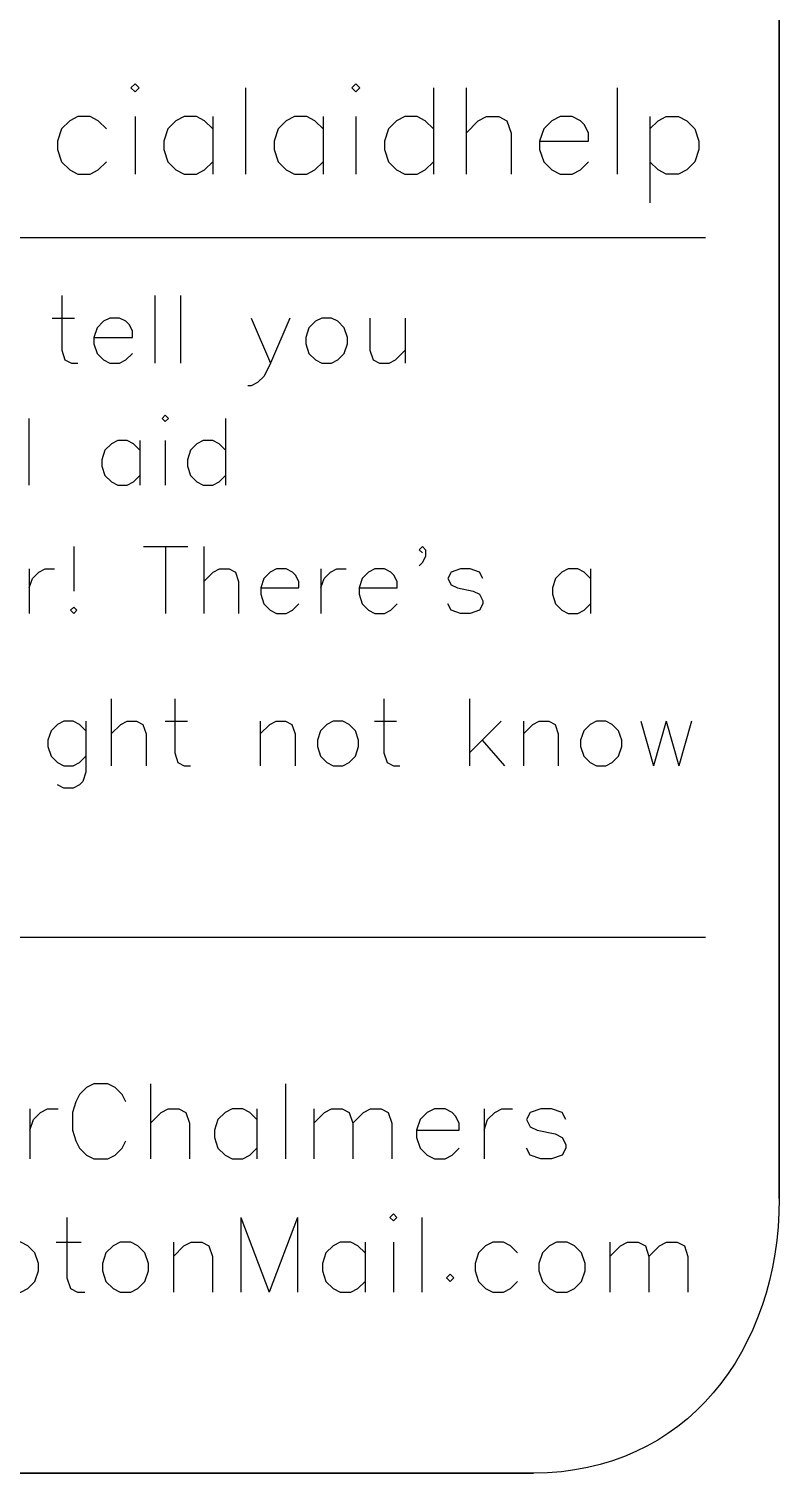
# Model space of a CAD drawing. Header units: inches. Extents: x 5 to 75, y 204.3 to 274.5.
# Drawn here: x 57.74 to 75, y 204.27 to 237.49 of the extents above; entities that cross this region are included whole.
import ezdxf

# ---------------------------------------------------------------- set-up
doc = ezdxf.new("R2010")
doc.units = ezdxf.units.IN
doc.header["$MEASUREMENT"] = 0
for name, color, linetype in [('Cutout', 7, 'Continuous'), ('Dividers', 7, 'Continuous'), ('Text', 7, 'Continuous')]:
    doc.layers.add(name, color=color, linetype=linetype)

# ---------------------------------------------------------------- blocks, each defined once
blk = doc.blocks.new('block 13')
at = {"layer": 'Cutout', "color": 7, "lineweight": 25}
blk.add_open_spline([(75, 210.589), (75, 207.091), (72.838, 204.275), (69.353, 204.275)], degree=3, dxfattribs=at)
blk = doc.blocks.new('block 14')
at = {"layer": 'Cutout', "color": 7, "lineweight": 25}
blk.add_open_spline([(75, 268.212), (75, 268.212), (75, 210.589), (75, 210.589), (75, 210.589), (75, 268.212), (75, 268.212)], degree=3, knots=[0, 0, 0, 0, 1, 1, 1, 2, 2, 2, 2], dxfattribs=at)
blk = doc.blocks.new('block 20')
at = {"layer": 'Cutout', "color": 7, "lineweight": 25}
blk.add_open_spline([(69.353, 204.275), (69.353, 204.275), (17.169, 204.275), (17.169, 204.275), (17.169, 204.275), (69.353, 204.275), (69.353, 204.275)], degree=3, knots=[0, 0, 0, 0, 1, 1, 1, 2, 2, 2, 2], dxfattribs=at)
blk = doc.blocks.new('block 28')
at = {"layer": 'Dividers', "color": 7, "lineweight": 25}
blk.add_lwpolyline([(41.912, 232.696), (73.304, 232.696)], dxfattribs=at)
blk = doc.blocks.new('block 29')
at = {"layer": 'Dividers', "color": 7, "lineweight": 25}
blk.add_lwpolyline([(41.912, 216.599), (73.304, 216.599)], dxfattribs=at)
blk = doc.blocks.new('block 357')
at = {"layer": 'Text', "color": 7, "lineweight": 25}
blk.add_lwpolyline([(59.529, 235.19), (59.34, 235.378), (59.152, 235.472), (58.87, 235.472), (58.683, 235.378), (58.495, 235.19), (58.401, 234.907), (58.401, 234.717), (58.495, 234.435), (58.683, 234.246), (58.87, 234.152), (59.152, 234.152), (59.34, 234.246), (59.529, 234.435)], dxfattribs=at)
blk = doc.blocks.new('block 358')
at = {"layer": 'Text', "color": 7, "lineweight": 25}
blk.add_lwpolyline([(60.092, 236.133), (60.186, 236.039), (60.281, 236.133), (60.186, 236.227), (60.092, 236.133)], dxfattribs=at)
blk = doc.blocks.new('block 359')
at = {"layer": 'Text', "color": 7, "lineweight": 25}
blk.add_lwpolyline([(60.186, 235.472), (60.186, 234.152)], dxfattribs=at)
blk = doc.blocks.new('block 360')
at = {"layer": 'Text', "color": 7, "lineweight": 25}
blk.add_lwpolyline([(61.972, 235.472), (61.972, 234.152)], dxfattribs=at)
blk = doc.blocks.new('block 361')
at = {"layer": 'Text', "color": 7, "lineweight": 25}
blk.add_lwpolyline([(61.972, 235.19), (61.784, 235.378), (61.596, 235.472), (61.314, 235.472), (61.126, 235.378), (60.938, 235.19), (60.844, 234.907), (60.844, 234.717), (60.938, 234.435), (61.126, 234.246), (61.314, 234.152), (61.596, 234.152), (61.784, 234.246), (61.972, 234.435)], dxfattribs=at)
blk = doc.blocks.new('block 362')
at = {"layer": 'Text', "color": 7, "lineweight": 25}
blk.add_lwpolyline([(62.724, 236.133), (62.724, 234.152)], dxfattribs=at)
blk = doc.blocks.new('block 363')
at = {"layer": 'Text', "color": 7, "lineweight": 25}
blk.add_lwpolyline([(64.509, 235.472), (64.509, 234.152)], dxfattribs=at)
blk = doc.blocks.new('block 364')
at = {"layer": 'Text', "color": 7, "lineweight": 25}
blk.add_lwpolyline([(64.509, 235.19), (64.321, 235.378), (64.134, 235.472), (63.852, 235.472), (63.664, 235.378), (63.476, 235.19), (63.382, 234.907), (63.382, 234.717), (63.476, 234.435), (63.664, 234.246), (63.852, 234.152), (64.134, 234.152), (64.321, 234.246), (64.509, 234.435)], dxfattribs=at)
blk = doc.blocks.new('block 365')
at = {"layer": 'Text', "color": 7, "lineweight": 25}
blk.add_lwpolyline([(65.168, 236.133), (65.261, 236.039), (65.355, 236.133), (65.261, 236.227), (65.168, 236.133)], dxfattribs=at)
blk = doc.blocks.new('block 366')
at = {"layer": 'Text', "color": 7, "lineweight": 25}
blk.add_lwpolyline([(65.261, 235.472), (65.261, 234.152)], dxfattribs=at)
blk = doc.blocks.new('block 367')
at = {"layer": 'Text', "color": 7, "lineweight": 25}
blk.add_lwpolyline([(67.048, 236.133), (67.048, 234.152)], dxfattribs=at)
blk = doc.blocks.new('block 368')
at = {"layer": 'Text', "color": 7, "lineweight": 25}
blk.add_lwpolyline([(67.048, 235.19), (66.86, 235.378), (66.672, 235.472), (66.389, 235.472), (66.201, 235.378), (66.014, 235.19), (65.92, 234.907), (65.92, 234.717), (66.014, 234.435), (66.201, 234.246), (66.389, 234.152), (66.672, 234.152), (66.86, 234.246), (67.048, 234.435)], dxfattribs=at)
blk = doc.blocks.new('block 369')
at = {"layer": 'Text', "color": 7, "lineweight": 25}
blk.add_lwpolyline([(67.799, 236.133), (67.799, 234.152)], dxfattribs=at)
blk = doc.blocks.new('block 370')
at = {"layer": 'Text', "color": 7, "lineweight": 25}
blk.add_lwpolyline([(67.799, 235.095), (68.081, 235.378), (68.269, 235.472), (68.551, 235.472), (68.739, 235.378), (68.833, 235.095), (68.833, 234.152)], dxfattribs=at)
blk = doc.blocks.new('block 371')
at = {"layer": 'Text', "color": 7, "lineweight": 25}
blk.add_lwpolyline([(69.491, 234.907), (70.619, 234.907), (70.619, 235.095), (70.525, 235.284), (70.431, 235.378), (70.243, 235.472), (69.961, 235.472), (69.773, 235.378), (69.585, 235.19), (69.491, 234.907), (69.491, 234.717), (69.585, 234.435), (69.773, 234.246), (69.961, 234.152), (70.243, 234.152), (70.431, 234.246), (70.619, 234.435)], dxfattribs=at)
blk = doc.blocks.new('block 372')
at = {"layer": 'Text', "color": 7, "lineweight": 25}
blk.add_lwpolyline([(71.277, 236.133), (71.277, 234.152)], dxfattribs=at)
blk = doc.blocks.new('block 373')
at = {"layer": 'Text', "color": 7, "lineweight": 25}
blk.add_lwpolyline([(72.028, 235.472), (72.028, 233.491)], dxfattribs=at)
blk = doc.blocks.new('block 374')
at = {"layer": 'Text', "color": 7, "lineweight": 25}
blk.add_lwpolyline([(72.028, 235.19), (72.217, 235.378), (72.405, 235.472), (72.686, 235.472), (72.874, 235.378), (73.063, 235.19), (73.157, 234.907), (73.157, 234.717), (73.063, 234.435), (72.874, 234.246), (72.686, 234.152), (72.405, 234.152), (72.217, 234.246), (72.028, 234.435)], dxfattribs=at)
blk = doc.blocks.new('block 400')
at = {"layer": 'Text', "color": 7, "lineweight": 25}
blk.add_lwpolyline([(57.744, 228.533), (57.744, 226.996)], dxfattribs=at)
blk = doc.blocks.new('block 401')
at = {"layer": 'Text', "color": 7, "lineweight": 25}
blk.add_lwpolyline([(60.296, 228.022), (60.296, 226.996)], dxfattribs=at)
blk = doc.blocks.new('block 402')
at = {"layer": 'Text', "color": 7, "lineweight": 25}
blk.add_lwpolyline([(60.296, 227.802), (60.151, 227.948), (60.005, 228.022), (59.787, 228.022), (59.64, 227.948), (59.494, 227.802), (59.421, 227.582), (59.421, 227.436), (59.494, 227.216), (59.64, 227.07), (59.787, 226.996), (60.005, 226.996), (60.151, 227.07), (60.296, 227.216)], dxfattribs=at)
blk = doc.blocks.new('block 403')
at = {"layer": 'Text', "color": 7, "lineweight": 25}
blk.add_lwpolyline([(60.807, 228.533), (60.88, 228.46), (60.953, 228.533), (60.88, 228.607), (60.807, 228.533)], dxfattribs=at)
blk = doc.blocks.new('block 404')
at = {"layer": 'Text', "color": 7, "lineweight": 25}
blk.add_lwpolyline([(60.88, 228.022), (60.88, 226.996)], dxfattribs=at)
blk = doc.blocks.new('block 405')
at = {"layer": 'Text', "color": 7, "lineweight": 25}
blk.add_lwpolyline([(62.266, 228.533), (62.266, 226.996)], dxfattribs=at)
blk = doc.blocks.new('block 406')
at = {"layer": 'Text', "color": 7, "lineweight": 25}
blk.add_lwpolyline([(62.266, 227.802), (62.12, 227.948), (61.974, 228.022), (61.755, 228.022), (61.609, 227.948), (61.463, 227.802), (61.391, 227.582), (61.391, 227.436), (61.463, 227.216), (61.609, 227.07), (61.755, 226.996), (61.974, 226.996), (62.12, 227.07), (62.266, 227.216)], dxfattribs=at)
blk = doc.blocks.new('block 428')
at = {"layer": 'Text', "color": 7, "lineweight": 25}
blk.add_lwpolyline([(57.753, 225.072), (57.753, 224.046)], dxfattribs=at)
blk = doc.blocks.new('block 429')
at = {"layer": 'Text', "color": 7, "lineweight": 25}
blk.add_lwpolyline([(57.753, 224.633), (57.825, 224.852), (57.971, 224.998), (58.117, 225.072), (58.336, 225.072)], dxfattribs=at)
blk = doc.blocks.new('block 430')
at = {"layer": 'Text', "color": 7, "lineweight": 25}
blk.add_lwpolyline([(58.774, 225.583), (58.774, 224.559)], dxfattribs=at)
blk = doc.blocks.new('block 431')
at = {"layer": 'Text', "color": 7, "lineweight": 25}
blk.add_lwpolyline([(58.774, 224.193), (58.701, 224.12), (58.774, 224.046), (58.847, 224.12), (58.774, 224.193)], dxfattribs=at)
blk = doc.blocks.new('block 432')
at = {"layer": 'Text', "color": 7, "lineweight": 25}
blk.add_lwpolyline([(60.889, 225.583), (60.889, 224.046)], dxfattribs=at)
blk = doc.blocks.new('block 433')
at = {"layer": 'Text', "color": 7, "lineweight": 25}
blk.add_lwpolyline([(60.378, 225.583), (61.4, 225.583)], dxfattribs=at)
blk = doc.blocks.new('block 434')
at = {"layer": 'Text', "color": 7, "lineweight": 25}
blk.add_lwpolyline([(61.764, 225.583), (61.764, 224.046)], dxfattribs=at)
blk = doc.blocks.new('block 435')
at = {"layer": 'Text', "color": 7, "lineweight": 25}
blk.add_lwpolyline([(61.764, 224.778), (61.983, 224.998), (62.129, 225.072), (62.347, 225.072), (62.493, 224.998), (62.566, 224.778), (62.566, 224.046)], dxfattribs=at)
blk = doc.blocks.new('block 436')
at = {"layer": 'Text', "color": 7, "lineweight": 25}
blk.add_lwpolyline([(63.077, 224.633), (63.952, 224.633), (63.952, 224.778), (63.879, 224.924), (63.806, 224.998), (63.66, 225.072), (63.441, 225.072), (63.295, 224.998), (63.149, 224.852), (63.077, 224.633), (63.077, 224.486), (63.149, 224.266), (63.295, 224.12), (63.441, 224.046), (63.66, 224.046), (63.806, 224.12), (63.952, 224.266)], dxfattribs=at)
blk = doc.blocks.new('block 437')
at = {"layer": 'Text', "color": 7, "lineweight": 25}
blk.add_lwpolyline([(64.462, 225.072), (64.462, 224.046)], dxfattribs=at)
blk = doc.blocks.new('block 438')
at = {"layer": 'Text', "color": 7, "lineweight": 25}
blk.add_lwpolyline([(64.462, 224.633), (64.535, 224.852), (64.681, 224.998), (64.827, 225.072), (65.045, 225.072)], dxfattribs=at)
blk = doc.blocks.new('block 439')
at = {"layer": 'Text', "color": 7, "lineweight": 25}
blk.add_lwpolyline([(65.338, 224.633), (66.213, 224.633), (66.213, 224.778), (66.139, 224.924), (66.067, 224.998), (65.921, 225.072), (65.702, 225.072), (65.556, 224.998), (65.41, 224.852), (65.338, 224.633), (65.338, 224.486), (65.41, 224.266), (65.556, 224.12), (65.702, 224.046), (65.921, 224.046), (66.067, 224.12), (66.213, 224.266)], dxfattribs=at)
blk = doc.blocks.new('block 440')
at = {"layer": 'Text', "color": 7, "lineweight": 25}
blk.add_lwpolyline([(66.796, 225.437), (66.723, 225.511), (66.796, 225.583), (66.869, 225.511), (66.869, 225.364), (66.796, 225.218), (66.723, 225.144)], dxfattribs=at)
blk = doc.blocks.new('block 441')
at = {"layer": 'Text', "color": 7, "lineweight": 25}
blk.add_lwpolyline([(68.182, 224.852), (68.109, 224.998), (67.89, 225.072), (67.671, 225.072), (67.453, 224.998), (67.379, 224.852), (67.453, 224.705), (67.599, 224.633), (67.963, 224.559), (68.109, 224.486), (68.182, 224.339), (68.182, 224.266), (68.109, 224.12), (67.89, 224.046), (67.671, 224.046), (67.453, 224.12), (67.379, 224.266)], dxfattribs=at)
blk = doc.blocks.new('block 442')
at = {"layer": 'Text', "color": 7, "lineweight": 25}
blk.add_lwpolyline([(70.661, 225.072), (70.661, 224.046)], dxfattribs=at)
blk = doc.blocks.new('block 443')
at = {"layer": 'Text', "color": 7, "lineweight": 25}
blk.add_lwpolyline([(70.661, 224.852), (70.515, 224.998), (70.369, 225.072), (70.151, 225.072), (70.005, 224.998), (69.859, 224.852), (69.786, 224.633), (69.786, 224.486), (69.859, 224.266), (70.005, 224.12), (70.151, 224.046), (70.369, 224.046), (70.515, 224.12), (70.661, 224.266)], dxfattribs=at)
blk = doc.blocks.new('block 463')
at = {"layer": 'Text', "color": 7, "lineweight": 25}
blk.add_lwpolyline([(59.054, 221.569), (59.054, 220.398), (58.982, 220.178), (58.909, 220.104), (58.763, 220.031), (58.545, 220.031), (58.399, 220.104)], dxfattribs=at)
blk = doc.blocks.new('block 464')
at = {"layer": 'Text', "color": 7, "lineweight": 25}
blk.add_lwpolyline([(59.054, 221.349), (58.909, 221.495), (58.763, 221.569), (58.545, 221.569), (58.399, 221.495), (58.253, 221.349), (58.18, 221.13), (58.18, 220.983), (58.253, 220.763), (58.399, 220.617), (58.545, 220.544), (58.763, 220.544), (58.909, 220.617), (59.054, 220.763)], dxfattribs=at)
blk = doc.blocks.new('block 465')
at = {"layer": 'Text', "color": 7, "lineweight": 25}
blk.add_lwpolyline([(59.638, 222.081), (59.638, 220.544)], dxfattribs=at)
blk = doc.blocks.new('block 466')
at = {"layer": 'Text', "color": 7, "lineweight": 25}
blk.add_lwpolyline([(59.638, 221.276), (59.857, 221.495), (60.003, 221.569), (60.222, 221.569), (60.368, 221.495), (60.44, 221.276), (60.44, 220.544)], dxfattribs=at)
blk = doc.blocks.new('block 467')
at = {"layer": 'Text', "color": 7, "lineweight": 25}
blk.add_lwpolyline([(61.097, 222.081), (61.097, 220.837), (61.169, 220.617), (61.315, 220.544), (61.462, 220.544)], dxfattribs=at)
blk = doc.blocks.new('block 468')
at = {"layer": 'Text', "color": 7, "lineweight": 25}
blk.add_lwpolyline([(60.878, 221.569), (61.389, 221.569)], dxfattribs=at)
blk = doc.blocks.new('block 469')
at = {"layer": 'Text', "color": 7, "lineweight": 25}
blk.add_lwpolyline([(63.066, 221.569), (63.066, 220.544)], dxfattribs=at)
blk = doc.blocks.new('block 470')
at = {"layer": 'Text', "color": 7, "lineweight": 25}
blk.add_lwpolyline([(63.066, 221.276), (63.284, 221.495), (63.43, 221.569), (63.649, 221.569), (63.795, 221.495), (63.868, 221.276), (63.868, 220.544)], dxfattribs=at)
blk = doc.blocks.new('block 471')
at = {"layer": 'Text', "color": 7, "lineweight": 25}
blk.add_lwpolyline([(64.744, 221.569), (64.598, 221.495), (64.452, 221.349), (64.379, 221.13), (64.379, 220.983), (64.452, 220.763), (64.598, 220.617), (64.744, 220.544), (64.962, 220.544), (65.108, 220.617), (65.253, 220.763), (65.327, 220.983), (65.327, 221.13), (65.253, 221.349), (65.108, 221.495), (64.962, 221.569), (64.744, 221.569)], dxfattribs=at)
blk = doc.blocks.new('block 472')
at = {"layer": 'Text', "color": 7, "lineweight": 25}
blk.add_lwpolyline([(65.91, 222.081), (65.91, 220.837), (65.984, 220.617), (66.129, 220.544), (66.274, 220.544)], dxfattribs=at)
blk = doc.blocks.new('block 473')
at = {"layer": 'Text', "color": 7, "lineweight": 25}
blk.add_lwpolyline([(65.691, 221.569), (66.202, 221.569)], dxfattribs=at)
blk = doc.blocks.new('block 474')
at = {"layer": 'Text', "color": 7, "lineweight": 25}
blk.add_lwpolyline([(67.879, 222.081), (67.879, 220.544)], dxfattribs=at)
blk = doc.blocks.new('block 475')
at = {"layer": 'Text', "color": 7, "lineweight": 25}
blk.add_lwpolyline([(68.608, 221.569), (67.879, 220.837)], dxfattribs=at)
blk = doc.blocks.new('block 476')
at = {"layer": 'Text', "color": 7, "lineweight": 25}
blk.add_lwpolyline([(68.171, 221.13), (68.681, 220.544)], dxfattribs=at)
blk = doc.blocks.new('block 477')
at = {"layer": 'Text', "color": 7, "lineweight": 25}
blk.add_lwpolyline([(69.119, 221.569), (69.119, 220.544)], dxfattribs=at)
blk = doc.blocks.new('block 478')
at = {"layer": 'Text', "color": 7, "lineweight": 25}
blk.add_lwpolyline([(69.119, 221.276), (69.338, 221.495), (69.483, 221.569), (69.703, 221.569), (69.848, 221.495), (69.921, 221.276), (69.921, 220.544)], dxfattribs=at)
blk = doc.blocks.new('block 479')
at = {"layer": 'Text', "color": 7, "lineweight": 25}
blk.add_lwpolyline([(70.796, 221.569), (70.651, 221.495), (70.505, 221.349), (70.432, 221.13), (70.432, 220.983), (70.505, 220.763), (70.651, 220.617), (70.796, 220.544), (71.015, 220.544), (71.161, 220.617), (71.307, 220.763), (71.38, 220.983), (71.38, 221.13), (71.307, 221.349), (71.161, 221.495), (71.015, 221.569), (70.796, 221.569)], dxfattribs=at)
blk = doc.blocks.new('block 480')
at = {"layer": 'Text', "color": 7, "lineweight": 25}
blk.add_lwpolyline([(71.818, 221.569), (72.109, 220.544)], dxfattribs=at)
blk = doc.blocks.new('block 481')
at = {"layer": 'Text', "color": 7, "lineweight": 25}
blk.add_lwpolyline([(72.401, 221.569), (72.109, 220.544)], dxfattribs=at)
blk = doc.blocks.new('block 482')
at = {"layer": 'Text', "color": 7, "lineweight": 25}
blk.add_lwpolyline([(72.401, 221.569), (72.693, 220.544)], dxfattribs=at)
blk = doc.blocks.new('block 483')
at = {"layer": 'Text', "color": 7, "lineweight": 25}
blk.add_lwpolyline([(72.984, 221.569), (72.693, 220.544)], dxfattribs=at)
blk = doc.blocks.new('block 528')
at = {"layer": 'Text', "color": 7, "lineweight": 25}
blk.add_lwpolyline([(57.766, 212.65), (57.766, 211.503)], dxfattribs=at)
blk = doc.blocks.new('block 529')
at = {"layer": 'Text', "color": 7, "lineweight": 25}
blk.add_lwpolyline([(57.766, 212.159), (57.848, 212.405), (58.011, 212.569), (58.174, 212.65), (58.419, 212.65)], dxfattribs=at)
blk = doc.blocks.new('block 530')
at = {"layer": 'Text', "color": 7, "lineweight": 25}
blk.add_lwpolyline([(59.97, 212.814), (59.889, 212.979), (59.725, 213.142), (59.562, 213.224), (59.235, 213.224), (59.072, 213.142), (58.908, 212.979), (58.827, 212.814), (58.745, 212.569), (58.745, 212.159), (58.827, 211.913), (58.908, 211.749), (59.072, 211.586), (59.235, 211.503), (59.562, 211.503), (59.725, 211.586), (59.889, 211.749), (59.97, 211.913)], dxfattribs=at)
blk = doc.blocks.new('block 531')
at = {"layer": 'Text', "color": 7, "lineweight": 25}
blk.add_lwpolyline([(60.541, 213.224), (60.541, 211.503)], dxfattribs=at)
blk = doc.blocks.new('block 532')
at = {"layer": 'Text', "color": 7, "lineweight": 25}
blk.add_lwpolyline([(60.541, 212.323), (60.786, 212.569), (60.949, 212.65), (61.194, 212.65), (61.357, 212.569), (61.439, 212.323), (61.439, 211.503)], dxfattribs=at)
blk = doc.blocks.new('block 533')
at = {"layer": 'Text', "color": 7, "lineweight": 25}
blk.add_lwpolyline([(62.99, 212.65), (62.99, 211.503)], dxfattribs=at)
blk = doc.blocks.new('block 534')
at = {"layer": 'Text', "color": 7, "lineweight": 25}
blk.add_lwpolyline([(62.99, 212.405), (62.826, 212.569), (62.663, 212.65), (62.419, 212.65), (62.255, 212.569), (62.092, 212.405), (62.01, 212.159), (62.01, 211.995), (62.092, 211.749), (62.255, 211.586), (62.419, 211.503), (62.663, 211.503), (62.826, 211.586), (62.99, 211.749)], dxfattribs=at)
blk = doc.blocks.new('block 535')
at = {"layer": 'Text', "color": 7, "lineweight": 25}
blk.add_lwpolyline([(63.643, 213.224), (63.643, 211.503)], dxfattribs=at)
blk = doc.blocks.new('block 536')
at = {"layer": 'Text', "color": 7, "lineweight": 25}
blk.add_lwpolyline([(64.296, 212.65), (64.296, 211.503)], dxfattribs=at)
blk = doc.blocks.new('block 537')
at = {"layer": 'Text', "color": 7, "lineweight": 25}
blk.add_lwpolyline([(64.296, 212.323), (64.541, 212.569), (64.703, 212.65), (64.948, 212.65), (65.112, 212.569), (65.194, 212.323), (65.194, 211.503)], dxfattribs=at)
blk = doc.blocks.new('block 538')
at = {"layer": 'Text', "color": 7, "lineweight": 25}
blk.add_lwpolyline([(65.194, 212.323), (65.439, 212.569), (65.602, 212.65), (65.846, 212.65), (66.01, 212.569), (66.091, 212.323), (66.091, 211.503)], dxfattribs=at)
blk = doc.blocks.new('block 539')
at = {"layer": 'Text', "color": 7, "lineweight": 25}
blk.add_lwpolyline([(66.663, 212.159), (67.643, 212.159), (67.643, 212.323), (67.56, 212.487), (67.479, 212.569), (67.316, 212.65), (67.071, 212.65), (66.908, 212.569), (66.745, 212.405), (66.663, 212.159), (66.663, 211.995), (66.745, 211.749), (66.908, 211.586), (67.071, 211.503), (67.316, 211.503), (67.479, 211.586), (67.643, 211.749)], dxfattribs=at)
blk = doc.blocks.new('block 540')
at = {"layer": 'Text', "color": 7, "lineweight": 25}
blk.add_lwpolyline([(68.214, 212.65), (68.214, 211.503)], dxfattribs=at)
blk = doc.blocks.new('block 541')
at = {"layer": 'Text', "color": 7, "lineweight": 25}
blk.add_lwpolyline([(68.214, 212.159), (68.295, 212.405), (68.459, 212.569), (68.622, 212.65), (68.867, 212.65)], dxfattribs=at)
blk = doc.blocks.new('block 542')
at = {"layer": 'Text', "color": 7, "lineweight": 25}
blk.add_lwpolyline([(70.091, 212.405), (70.01, 212.569), (69.765, 212.65), (69.52, 212.65), (69.274, 212.569), (69.193, 212.405), (69.274, 212.241), (69.438, 212.159), (69.846, 212.077), (70.01, 211.995), (70.091, 211.831), (70.091, 211.749), (70.01, 211.586), (69.765, 211.503), (69.52, 211.503), (69.274, 211.586), (69.193, 211.749)], dxfattribs=at)
blk = doc.blocks.new('block 551')
at = {"layer": 'Text', "color": 7, "lineweight": 25}
blk.add_lwpolyline([(57.313, 209.583), (57.149, 209.502), (56.985, 209.337), (56.904, 209.092), (56.904, 208.929), (56.985, 208.683), (57.149, 208.519), (57.313, 208.437), (57.557, 208.437), (57.721, 208.519), (57.884, 208.683), (57.965, 208.929), (57.965, 209.092), (57.884, 209.337), (57.721, 209.502), (57.557, 209.583), (57.313, 209.583)], dxfattribs=at)
blk = doc.blocks.new('block 552')
at = {"layer": 'Text', "color": 7, "lineweight": 25}
blk.add_lwpolyline([(58.618, 210.157), (58.618, 208.764), (58.7, 208.519), (58.863, 208.437), (59.027, 208.437)], dxfattribs=at)
blk = doc.blocks.new('block 553')
at = {"layer": 'Text', "color": 7, "lineweight": 25}
blk.add_lwpolyline([(58.373, 209.583), (58.945, 209.583)], dxfattribs=at)
blk = doc.blocks.new('block 554')
at = {"layer": 'Text', "color": 7, "lineweight": 25}
blk.add_lwpolyline([(59.842, 209.583), (59.68, 209.502), (59.516, 209.337), (59.434, 209.092), (59.434, 208.929), (59.516, 208.683), (59.68, 208.519), (59.842, 208.437), (60.087, 208.437), (60.251, 208.519), (60.414, 208.683), (60.496, 208.929), (60.496, 209.092), (60.414, 209.337), (60.251, 209.502), (60.087, 209.583), (59.842, 209.583)], dxfattribs=at)
blk = doc.blocks.new('block 555')
at = {"layer": 'Text', "color": 7, "lineweight": 25}
blk.add_lwpolyline([(61.067, 209.583), (61.067, 208.437)], dxfattribs=at)
blk = doc.blocks.new('block 556')
at = {"layer": 'Text', "color": 7, "lineweight": 25}
blk.add_lwpolyline([(61.067, 209.256), (61.311, 209.502), (61.475, 209.583), (61.72, 209.583), (61.883, 209.502), (61.965, 209.256), (61.965, 208.437)], dxfattribs=at)
blk = doc.blocks.new('block 557')
at = {"layer": 'Text', "color": 7, "lineweight": 25}
blk.add_lwpolyline([(62.618, 210.157), (62.618, 208.437)], dxfattribs=at)
blk = doc.blocks.new('block 558')
at = {"layer": 'Text', "color": 7, "lineweight": 25}
blk.add_lwpolyline([(62.618, 210.157), (63.271, 208.437)], dxfattribs=at)
blk = doc.blocks.new('block 559')
at = {"layer": 'Text', "color": 7, "lineweight": 25}
blk.add_lwpolyline([(63.924, 210.157), (63.271, 208.437)], dxfattribs=at)
blk = doc.blocks.new('block 560')
at = {"layer": 'Text', "color": 7, "lineweight": 25}
blk.add_lwpolyline([(63.924, 210.157), (63.924, 208.437)], dxfattribs=at)
blk = doc.blocks.new('block 561')
at = {"layer": 'Text', "color": 7, "lineweight": 25}
blk.add_lwpolyline([(65.475, 209.583), (65.475, 208.437)], dxfattribs=at)
blk = doc.blocks.new('block 562')
at = {"layer": 'Text', "color": 7, "lineweight": 25}
blk.add_lwpolyline([(65.475, 209.337), (65.311, 209.502), (65.148, 209.583), (64.904, 209.583), (64.74, 209.502), (64.577, 209.337), (64.496, 209.092), (64.496, 208.929), (64.577, 208.683), (64.74, 208.519), (64.904, 208.437), (65.148, 208.437), (65.311, 208.519), (65.475, 208.683)], dxfattribs=at)
blk = doc.blocks.new('block 563')
at = {"layer": 'Text', "color": 7, "lineweight": 25}
blk.add_lwpolyline([(66.046, 210.157), (66.128, 210.075), (66.209, 210.157), (66.128, 210.239), (66.046, 210.157)], dxfattribs=at)
blk = doc.blocks.new('block 564')
at = {"layer": 'Text', "color": 7, "lineweight": 25}
blk.add_lwpolyline([(66.128, 209.583), (66.128, 208.437)], dxfattribs=at)
blk = doc.blocks.new('block 565')
at = {"layer": 'Text', "color": 7, "lineweight": 25}
blk.add_lwpolyline([(66.78, 210.157), (66.78, 208.437)], dxfattribs=at)
blk = doc.blocks.new('block 566')
at = {"layer": 'Text', "color": 7, "lineweight": 25}
blk.add_lwpolyline([(67.434, 208.847), (67.352, 208.764), (67.434, 208.683), (67.515, 208.764), (67.434, 208.847)], dxfattribs=at)
blk = doc.blocks.new('block 567')
at = {"layer": 'Text', "color": 7, "lineweight": 25}
blk.add_lwpolyline([(68.984, 209.337), (68.822, 209.502), (68.658, 209.583), (68.413, 209.583), (68.25, 209.502), (68.087, 209.337), (68.005, 209.092), (68.005, 208.929), (68.087, 208.683), (68.25, 208.519), (68.413, 208.437), (68.658, 208.437), (68.822, 208.519), (68.984, 208.683)], dxfattribs=at)
blk = doc.blocks.new('block 568')
at = {"layer": 'Text', "color": 7, "lineweight": 25}
blk.add_lwpolyline([(69.882, 209.583), (69.719, 209.502), (69.556, 209.337), (69.474, 209.092), (69.474, 208.929), (69.556, 208.683), (69.719, 208.519), (69.882, 208.437), (70.127, 208.437), (70.291, 208.519), (70.454, 208.683), (70.536, 208.929), (70.536, 209.092), (70.454, 209.337), (70.291, 209.502), (70.127, 209.583), (69.882, 209.583)], dxfattribs=at)
blk = doc.blocks.new('block 569')
at = {"layer": 'Text', "color": 7, "lineweight": 25}
blk.add_lwpolyline([(71.107, 209.583), (71.107, 208.437)], dxfattribs=at)
blk = doc.blocks.new('block 570')
at = {"layer": 'Text', "color": 7, "lineweight": 25}
blk.add_lwpolyline([(71.107, 209.256), (71.351, 209.502), (71.515, 209.583), (71.76, 209.583), (71.923, 209.502), (72.005, 209.256), (72.005, 208.437)], dxfattribs=at)
blk = doc.blocks.new('block 571')
at = {"layer": 'Text', "color": 7, "lineweight": 25}
blk.add_lwpolyline([(72.005, 209.256), (72.25, 209.502), (72.413, 209.583), (72.658, 209.583), (72.82, 209.502), (72.903, 209.256), (72.903, 208.437)], dxfattribs=at)
blk = doc.blocks.new('block 818')
at = {"layer": 'Text', "color": 7, "lineweight": 25}
blk.add_lwpolyline([(58.5, 231.358), (58.5, 230.098), (58.574, 229.876), (58.722, 229.802), (58.87, 229.802)], dxfattribs=at)
blk = doc.blocks.new('block 819')
at = {"layer": 'Text', "color": 7, "lineweight": 25}
blk.add_lwpolyline([(58.279, 230.839), (58.796, 230.839)], dxfattribs=at)
blk = doc.blocks.new('block 820')
at = {"layer": 'Text', "color": 7, "lineweight": 25}
blk.add_lwpolyline([(59.238, 230.394), (60.124, 230.394), (60.124, 230.543), (60.051, 230.691), (59.977, 230.765), (59.83, 230.839), (59.608, 230.839), (59.46, 230.765), (59.313, 230.617), (59.238, 230.394), (59.238, 230.246), (59.313, 230.024), (59.46, 229.876), (59.608, 229.802), (59.83, 229.802), (59.977, 229.876), (60.124, 230.024)], dxfattribs=at)
blk = doc.blocks.new('block 821')
at = {"layer": 'Text', "color": 7, "lineweight": 25}
blk.add_lwpolyline([(60.642, 231.358), (60.642, 229.802)], dxfattribs=at)
blk = doc.blocks.new('block 822')
at = {"layer": 'Text', "color": 7, "lineweight": 25}
blk.add_lwpolyline([(61.232, 231.358), (61.232, 229.802)], dxfattribs=at)
blk = doc.blocks.new('block 823')
at = {"layer": 'Text', "color": 7, "lineweight": 25}
blk.add_lwpolyline([(62.857, 230.839), (63.3, 229.802)], dxfattribs=at)
blk = doc.blocks.new('block 824')
at = {"layer": 'Text', "color": 7, "lineweight": 25}
blk.add_lwpolyline([(63.743, 230.839), (63.3, 229.802), (63.152, 229.505), (63.004, 229.357), (62.857, 229.283), (62.782, 229.283)], dxfattribs=at)
blk = doc.blocks.new('block 825')
at = {"layer": 'Text', "color": 7, "lineweight": 25}
blk.add_lwpolyline([(64.481, 230.839), (64.333, 230.765), (64.186, 230.617), (64.112, 230.394), (64.112, 230.246), (64.186, 230.024), (64.333, 229.876), (64.481, 229.802), (64.702, 229.802), (64.85, 229.876), (64.998, 230.024), (65.072, 230.246), (65.072, 230.394), (64.998, 230.617), (64.85, 230.765), (64.702, 230.839), (64.481, 230.839)], dxfattribs=at)
blk = doc.blocks.new('block 826')
at = {"layer": 'Text', "color": 7, "lineweight": 25}
blk.add_lwpolyline([(65.588, 230.839), (65.588, 230.098), (65.662, 229.876), (65.81, 229.802), (66.031, 229.802), (66.179, 229.876), (66.401, 230.098)], dxfattribs=at)
blk = doc.blocks.new('block 827')
at = {"layer": 'Text', "color": 7, "lineweight": 25}
blk.add_lwpolyline([(66.401, 230.839), (66.401, 229.802)], dxfattribs=at)

msp = doc.modelspace()

# ---------------------------------------------------------------- block references
at = {"layer": 'Cutout'}
for name in ['block 14', 'block 13', 'block 20']:
    msp.add_blockref(name, (0, 0), dxfattribs=at)
at = {"layer": 'Dividers'}
for name in ['block 28', 'block 29']:
    msp.add_blockref(name, (0, 0), dxfattribs=at)
at = {"layer": 'Text'}
for name in ['block 358', 'block 365', 'block 362', 'block 367', 'block 369', 'block 372', 'block 357', 'block 359', 'block 361', 'block 360', 'block 364', 'block 363', 'block 366', 'block 368', 'block 370', 'block 371', 'block 373', 'block 374', 'block 818', 'block 821', 'block 822', 'block 819', 'block 820', 'block 824', 'block 823', 'block 825', 'block 826', 'block 827', 'block 400', 'block 403', 'block 405', 'block 402', 'block 401', 'block 404', 'block 406', 'block 430', 'block 433', 'block 432', 'block 434', 'block 440', 'block 428', 'block 429', 'block 435', 'block 436', 'block 437', 'block 438', 'block 439', 'block 441', 'block 443', 'block 442', 'block 431', 'block 465', 'block 467', 'block 472', 'block 474', 'block 464', 'block 463', 'block 466', 'block 468', 'block 469', 'block 470', 'block 471', 'block 473', 'block 475', 'block 477', 'block 478', 'block 479', 'block 480', 'block 481', 'block 482', 'block 483', 'block 476', 'block 530', 'block 531', 'block 535', 'block 528', 'block 529', 'block 532', 'block 534', 'block 533', 'block 536', 'block 537', 'block 538', 'block 539', 'block 540', 'block 541', 'block 542', 'block 552', 'block 557', 'block 558', 'block 559', 'block 560', 'block 563', 'block 565', 'block 551', 'block 553', 'block 554', 'block 555', 'block 556', 'block 562', 'block 561', 'block 564', 'block 567', 'block 568', 'block 569', 'block 570', 'block 571', 'block 566']:
    msp.add_blockref(name, (0, 0), dxfattribs=at)

doc.saveas('drawing.dxf')
